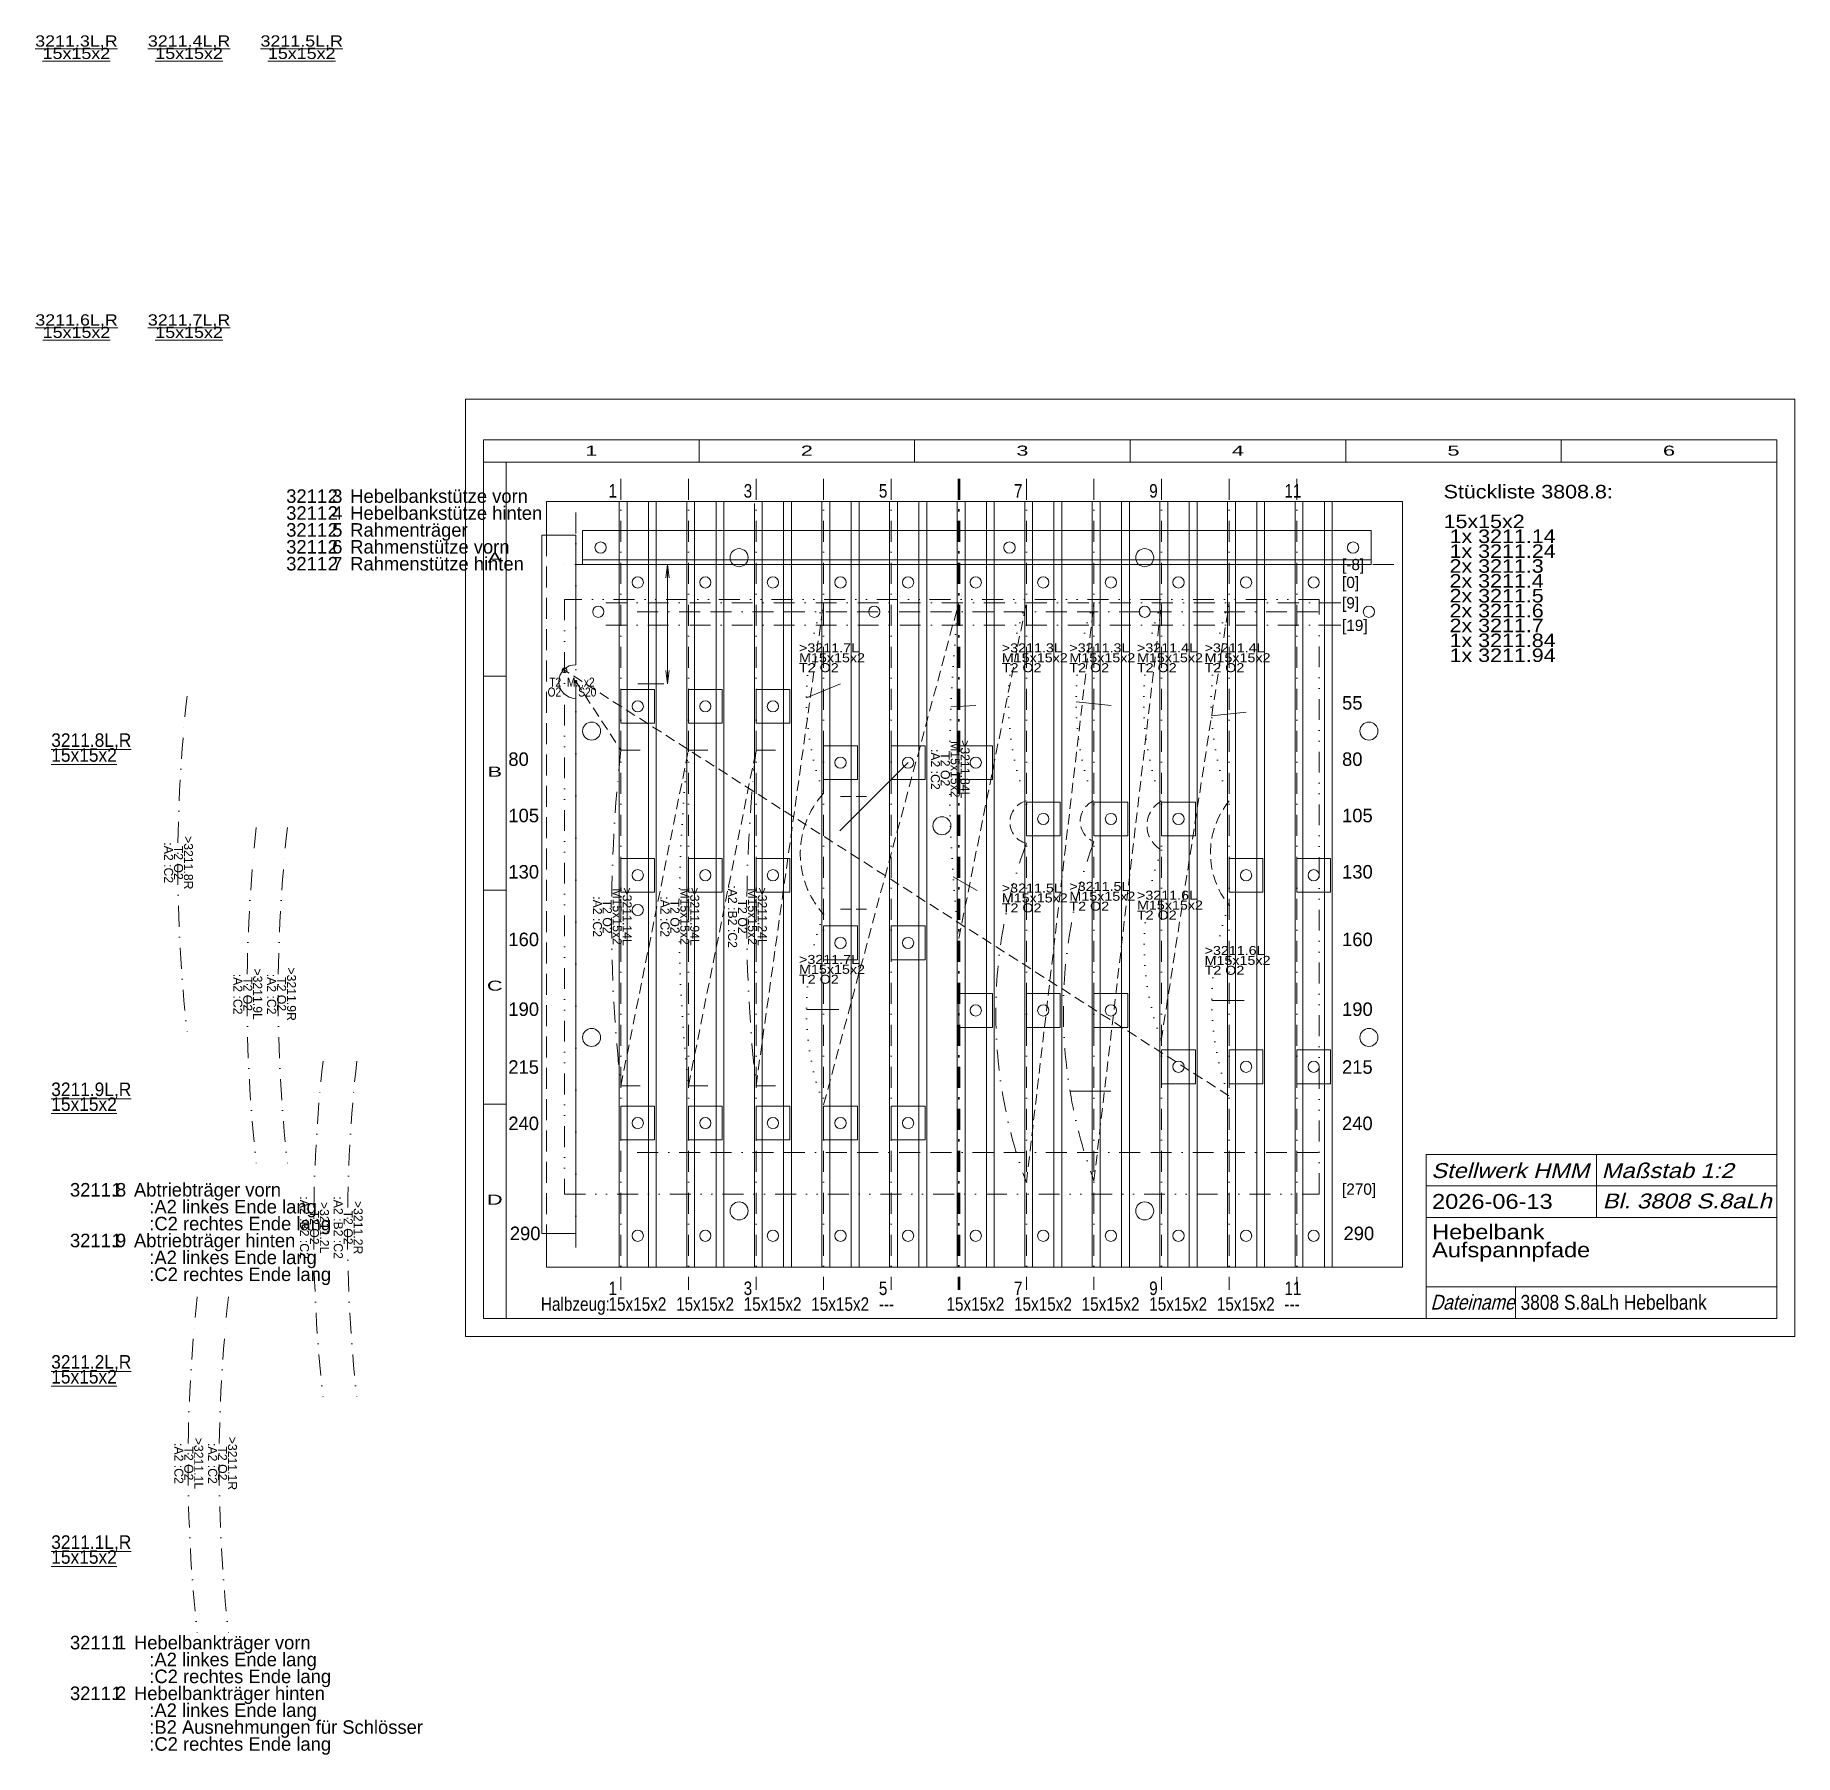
# Model space of a CAD drawing. Extents: x -189 to 592, y -184 to 580.
import ezdxf
from ezdxf.enums import TextEntityAlignment as Align

# ---------------------------------------------------------------- set-up
doc = ezdxf.new("R2010")
doc.units = 0
doc.header["$LTSCALE"] = 18.547734
for name, pattern in [('BORDER', [1.75, 0.5, -0.25, 0.5, -0.25, 0, -0.25]), ('DASHDOT', [1, 0.5, -0.25, 0, -0.25]), ('DASHED', [0.75, 0.5, -0.25]), ('DIVIDE', [1.25, 0.5, -0.25, 0, -0.25, 0, -0.25]), ('DOT', [0.25, 0, -0.25]), ('HIDDEN', [0.375, 0.25, -0.125]), ('PHANTOM', [2.5, 1.25, -0.25, 0.25, -0.25, 0.25, -0.25])]:
    doc.linetypes.add(name, pattern=pattern)
for name, color, linetype, lineweight in [('3211___ HEBELBANK JE', 230, 'CONTINUOUS', 13), ('3808_8L', 11, 'CONTINUOUS', 13), ('3808___ AUFSPANNPFADE AUSWEICHWALDE', 230, 'CONTINUOUS', 13), ('BEMASSUNG', 7, 'CONTINUOUS', 0), ('BESCHRIFTUNG', 7, 'CONTINUOUS', 0), ('KONSTRUKTION', 7, 'CONTINUOUS', 0), ('MASSGRENZEN', 172, 'CONTINUOUS', 0), ('MASSLINIEN', 172, 'CONTINUOUS', 0), ('MASSTEXTE', 212, 'CONTINUOUS', 0), ('MITTELLINIEN', 5, 'DASHDOT', 0), ('PFADE', 30, 'CONTINUOUS', 13), ('STANDARD', 7, 'CONTINUOUS', 0)]:
    doc.layers.add(name, color=color, linetype=linetype, lineweight=lineweight)
doc.styles.add('Arial', font='arial.ttf')

# ---------------------------------------------------------------- blocks, each defined once
blk = doc.blocks.new('D401306880')
at = {"layer": 'MASSGRENZEN', "color": 172}
for p, q in [((91.67, 344.67), (90.89, 338.72)), ((91.67, 344.67), (92.45, 338.72)), ((91.67, 291.67), (90.89, 297.61)), ((91.67, 291.67), (92.45, 297.61))]:
    blk.add_line(p, q, dxfattribs=at)
at = {"layer": 'MASSLINIEN', "color": 172}
for p, q in [((404.04, 344.67), (87.67, 344.67)), ((91.67, 344.67), (91.67, 291.67)), ((78.45, 291.67), (87.67, 291.67))]:
    blk.add_line(p, q, dxfattribs=at)

msp = doc.modelspace()

# ---------------------------------------------------------------- linework, layer by layer
at = {"layer": '3211___ HEBELBANK JE', "linetype": 'DASHDOT'}
for centre in [(550.08, 211.69), (580.8, 153.37), (594.61, 153.37), (610.4, 49.72), (625.4, 49.72), (554.62, -54.97), (568.43, -54.97)]:
    msp.add_arc(centre, 675.76, 173.6705, 186.3295, dxfattribs=at)
at = {"layer": '3808_8L', "linetype": 'HIDDEN'}
for p, q in [((130.95, 113.27), (160.95, 327.67)), ((160.95, 104.85), (220.95, 327.67)), ((220.95, 178.67), (250.95, 327.67)), ((250.95, 70.35), (280.95, 327.67)), ((280.95, 71.1), (310.95, 327.67)), ((310.8, 133.37), (340.95, 327.67)), ((340.8, 108.83), (45.95, 297.67)), ((50.95, 292.67), (70.95, 262.27)), ((70.95, 113.27), (100.95, 262.27)), ((100.95, 113.27), (130.95, 262.27))]:
    msp.add_line(p, q, dxfattribs=at)
at = {"layer": '3808_8L', "linetype": 'PHANTOM'}
for p, q in [((153.31, 285.42), (168.45, 291.67)), ((217.42, 281.51), (228.52, 282.06)), ((272.99, 283.66), (288.52, 282.06)), ((333.15, 277.4), (348.52, 279.06)), ((70.95, 262.27), (79.56, 262.27)), ((100.95, 262.27), (109.56, 262.27)), ((130.95, 262.27), (139.56, 262.27)), ((218.48, 205.98), (229.07, 199.86)), ((333.24, 151.1), (347.64, 151.1)), ((153.31, 147.1), (167.69, 147.1)), ((70.95, 113.27), (79.56, 113.27)), ((100.95, 113.27), (109.56, 113.27)), ((130.95, 113.27), (139.56, 113.27)), ((270.3, 110.85), (288.45, 110.85))]:
    msp.add_line(p, q, dxfattribs=at)
for centre, radius in [((45.95, 297.67), 1), ((50.95, 292.67), 0.5)]:
    msp.add_circle(centre, radius, dxfattribs=at)
at = {"layer": '3808_8L', "linetype": 'DOT'}
for centre, radius, start, end in [((273.99, 285.42), 120.68, 159.50617, 200.49383), ((892.59, 253.17), 675.76, 173.6705, 186.3295), ((368.67, 283.66), 125.68, 159.50617, 200.49383), ((398.67, 283.66), 125.68, 159.50617, 200.49383), ((428.67, 283.66), 125.68, 159.50617, 200.49383), ((458.67, 283.66), 125.68, 159.50617, 200.49383), ((772.59, 187.77), 675.76, 173.6705, 186.3295), ((423.92, 175.43), 120.68, 159.40836, 200.39602), ((273.99, 147.1), 120.68, 159.50617, 200.49383), ((453.92, 150.89), 120.68, 159.40836, 200.39602)]:
    msp.add_arc(centre, radius, start, end, dxfattribs=at)
at = {"layer": '3808_8L', "linetype": 'DASHDOT'}
for centre, radius, start, end in [((742.59, 187.77), 675.76, 173.6705, 186.3295), ((802.59, 187.77), 675.76, 173.6705, 186.3295), ((452.28, 145.6), 214.93, 159.50617, 200.49383), ((482.28, 146.35), 214.93, 159.50617, 200.49383)]:
    msp.add_arc(centre, radius, start, end, dxfattribs=at)
at = {"layer": '3808_8L', "linetype": 'HIDDEN'}
for centre, radius, start, end in [((190.69, 216.26), 40.1, 137.86364, 222.13636), ((253.33, 230.26), 9.7, 104.22441, 255.77559), ((284.54, 230.63), 9.72, 111.70176, 248.29824), ((316.86, 228.77), 12.39, 118.47599, 241.52401), ((369.03, 216.5), 36.4, 140.4799, 219.5201)]:
    msp.add_arc(centre, radius, start, end, dxfattribs=at)
at = {"layer": '3808___ AUFSPANNPFADE AUSWEICHWALDE', "linetype": 'HIDDEN'}
for p, q in [((78.45, 291.67), (92.06, 291.67)), ((168.45, 241.67), (181.77, 241.67)), ((168.45, 191.67), (181.77, 191.67))]:
    msp.add_line(p, q, dxfattribs=at)
at = {"layer": '3808___ AUFSPANNPFADE AUSWEICHWALDE'}
msp.add_line((198.45, 256.67), (168.17, 226.39), dxfattribs=at)
at = {"layer": 'KONSTRUKTION', "color": 8}
for p, q in [((417.95, 372.67), (37.95, 372.67)), ((37.95, 372.67), (37.95, 357.67)), ((70.2, 372.67), (70.2, 32.67)), ((73.7, 372.67), (73.7, 32.67)), ((83.2, 372.67), (83.2, 32.67)), ((86.7, 372.67), (86.7, 32.67)), ((100.2, 372.67), (100.2, 32.67)), ((103.7, 372.67), (103.7, 32.67)), ((113.2, 372.67), (113.2, 32.67)), ((116.7, 372.67), (116.7, 32.67)), ((130.2, 371.67), (130.2, 32.67)), ((133.7, 372.67), (133.7, 32.67)), ((143.2, 372.67), (143.2, 32.67)), ((146.7, 372.67), (146.7, 32.67)), ((160.2, 372.67), (160.2, 32.67)), ((163.7, 372.67), (163.7, 32.67)), ((173.2, 372.67), (173.2, 32.67)), ((176.7, 372.67), (176.7, 32.67)), ((190.2, 372.67), (190.2, 32.67)), ((193.7, 372.67), (193.7, 32.67)), ((203.2, 372.67), (203.2, 32.67)), ((206.7, 372.67), (206.7, 32.67)), ((220.2, 372.67), (220.2, 32.67)), ((223.7, 372.67), (223.7, 32.67)), ((233.2, 372.67), (233.2, 32.67)), ((236.7, 372.67), (236.7, 32.67)), ((250.2, 372.67), (250.2, 32.67)), ((253.7, 372.67), (253.7, 32.67)), ((263.2, 372.67), (263.2, 32.67)), ((266.7, 372.67), (266.7, 32.67)), ((280.2, 372.67), (280.2, 32.67)), ((283.7, 372.67), (283.7, 32.67)), ((293.2, 372.67), (293.2, 32.67)), ((296.7, 372.67), (296.7, 32.67)), ((310.2, 372.67), (310.2, 32.67)), ((313.7, 372.67), (313.7, 32.67)), ((323.2, 372.67), (323.2, 32.67)), ((326.7, 372.67), (326.7, 32.67)), ((340.2, 372.67), (340.2, 32.67)), ((343.7, 372.67), (343.7, 32.67)), ((353.2, 372.67), (353.2, 32.67)), ((356.7, 372.67), (356.7, 32.67)), ((370.2, 372.67), (370.2, 32.67)), ((373.7, 372.67), (373.7, 32.67)), ((383.2, 372.67), (383.2, 32.67)), ((386.7, 372.67), (386.7, 32.67)), ((417.95, 32.67), (417.95, 372.67)), ((403.95, 359.67), (53.95, 359.67)), ((53.95, 344.67), (53.95, 359.67)), ((403.95, 344.67), (403.95, 359.67)), ((35.95, 357.67), (35.95, 47.67)), ((35.95, 357.67), (50.95, 357.67)), ((50.95, 357.67), (50.95, 300.17)), ((403.95, 346.67), (53.95, 346.67)), ((403.95, 344.67), (53.95, 344.67)), ((50.95, 285.17), (50.95, 47.67)), ((35.95, 47.67), (50.95, 47.67)), ((37.95, 47.67), (37.95, 32.67)), ((37.95, 32.67), (417.95, 32.67))]:
    msp.add_line(p, q, dxfattribs=at)
at = {"layer": 'KONSTRUKTION', "color": 8, "linetype": 'DASHED'}
msp.add_line((37.95, 357.67), (37.95, 47.67), dxfattribs=at)
at = {"layer": 'KONSTRUKTION', "color": 8, "linetype": 'BORDER'}
for p, q in [((380.5, 323.67), (75.5, 323.67)), ((380.5, 83.67), (75.5, 83.67))]:
    msp.add_line(p, q, dxfattribs=at)
at = {"layer": 'KONSTRUKTION', "color": 252}
for p, q in [((70.95, 289.17), (85.95, 289.17)), ((70.95, 274.17), (70.95, 289.17)), ((85.95, 289.17), (85.95, 274.17)), ((100.95, 274.17), (100.95, 289.17)), ((100.95, 289.17), (115.95, 289.17)), ((115.95, 289.17), (115.95, 274.17)), ((130.95, 274.17), (130.95, 289.17)), ((130.95, 289.17), (145.95, 289.17)), ((145.95, 289.17), (145.95, 274.17)), ((85.95, 274.17), (70.95, 274.17)), ((115.95, 274.17), (100.95, 274.17)), ((145.95, 274.17), (130.95, 274.17)), ((160.95, 249.17), (160.95, 264.17)), ((160.95, 264.17), (175.95, 264.17)), ((175.95, 264.17), (175.95, 249.17)), ((190.95, 249.17), (190.95, 264.17)), ((190.95, 264.17), (205.95, 264.17)), ((205.95, 264.17), (205.95, 249.17)), ((220.95, 264.17), (235.95, 264.17)), ((220.95, 249.17), (220.95, 264.17)), ((235.95, 264.17), (235.95, 249.17)), ((175.95, 249.17), (160.95, 249.17)), ((205.95, 249.17), (190.95, 249.17)), ((235.95, 249.17), (220.95, 249.17)), ((250.95, 224.17), (250.95, 239.17)), ((250.95, 239.17), (265.95, 239.17)), ((265.95, 239.17), (265.95, 224.17)), ((280.95, 224.17), (280.95, 239.17)), ((280.95, 239.17), (295.95, 239.17)), ((295.95, 239.17), (295.95, 224.17)), ((310.95, 239.17), (325.95, 239.17)), ((310.95, 224.17), (310.95, 239.17)), ((325.95, 239.17), (325.95, 224.17)), ((265.95, 224.17), (250.95, 224.17)), ((295.95, 224.17), (280.95, 224.17)), ((325.95, 224.17), (310.95, 224.17)), ((70.95, 199.17), (70.95, 214.17)), ((70.95, 214.17), (85.95, 214.17)), ((85.95, 214.17), (85.95, 199.17)), ((100.95, 199.17), (100.95, 214.17)), ((100.95, 214.17), (115.95, 214.17)), ((115.95, 214.17), (115.95, 199.17)), ((130.95, 214.17), (145.95, 214.17)), ((130.95, 199.17), (130.95, 214.17)), ((145.95, 214.17), (145.95, 199.17)), ((340.95, 199.17), (340.95, 214.17)), ((340.95, 214.17), (355.95, 214.17)), ((355.95, 214.17), (355.95, 199.17)), ((370.95, 199.17), (370.95, 214.17)), ((370.95, 214.17), (385.95, 214.17)), ((385.95, 214.17), (385.95, 199.17)), ((85.95, 199.17), (70.95, 199.17)), ((115.95, 199.17), (100.95, 199.17)), ((145.95, 199.17), (130.95, 199.17)), ((355.95, 199.17), (340.95, 199.17)), ((385.95, 199.17), (370.95, 199.17)), ((160.95, 169.17), (160.95, 184.17)), ((160.95, 184.17), (175.95, 184.17)), ((175.95, 184.17), (175.95, 169.17)), ((190.95, 169.17), (190.95, 184.17)), ((190.95, 184.17), (205.95, 184.17)), ((205.95, 184.17), (205.95, 169.17)), ((175.95, 169.17), (160.95, 169.17)), ((205.95, 169.17), (190.95, 169.17)), ((220.95, 139.17), (220.95, 154.17)), ((220.95, 154.17), (235.95, 154.17)), ((235.95, 154.17), (235.95, 139.17)), ((250.95, 139.17), (250.95, 154.17)), ((250.95, 154.17), (265.95, 154.17)), ((265.95, 154.17), (265.95, 139.17)), ((280.95, 154.17), (295.95, 154.17)), ((280.95, 139.17), (280.95, 154.17)), ((295.95, 154.17), (295.95, 139.17)), ((235.95, 139.17), (220.95, 139.17)), ((265.95, 139.17), (250.95, 139.17)), ((295.95, 139.17), (280.95, 139.17)), ((310.95, 114.17), (310.95, 129.17)), ((310.95, 129.17), (325.95, 129.17)), ((325.95, 129.17), (325.95, 114.17)), ((340.95, 114.17), (340.95, 129.17)), ((340.95, 129.17), (355.95, 129.17)), ((355.95, 129.17), (355.95, 114.17)), ((370.95, 129.17), (385.95, 129.17)), ((370.95, 114.17), (370.95, 129.17)), ((385.95, 129.17), (385.95, 114.17)), ((325.95, 114.17), (310.95, 114.17)), ((355.95, 114.17), (340.95, 114.17)), ((385.95, 114.17), (370.95, 114.17)), ((70.95, 89.17), (70.95, 104.17)), ((70.95, 104.17), (85.95, 104.17)), ((85.95, 104.17), (85.95, 89.17)), ((100.95, 89.17), (100.95, 104.17)), ((100.95, 104.17), (115.95, 104.17)), ((115.95, 104.17), (115.95, 89.17)), ((130.95, 104.17), (145.95, 104.17)), ((130.95, 89.17), (130.95, 104.17)), ((145.95, 104.17), (145.95, 89.17)), ((160.95, 89.17), (160.95, 104.17)), ((160.95, 104.17), (175.95, 104.17)), ((175.95, 104.17), (175.95, 89.17)), ((190.95, 89.17), (190.95, 104.17)), ((190.95, 104.17), (205.95, 104.17)), ((205.95, 104.17), (205.95, 89.17)), ((85.95, 89.17), (70.95, 89.17)), ((115.95, 89.17), (100.95, 89.17)), ((145.95, 89.17), (130.95, 89.17)), ((175.95, 89.17), (160.95, 89.17)), ((205.95, 89.17), (190.95, 89.17))]:
    msp.add_line(p, q, dxfattribs=at)
at = {"layer": 'KONSTRUKTION', "color": 8}
for centre, radius in [((61.95, 352.17), 2.5), ((123.45, 347.67), 4), ((243.45, 352.17), 2.5), ((303.45, 347.67), 4), ((395.95, 352.17), 2.5), ((78.45, 336.67), 2.5), ((78.45, 336.67), 2.5), ((108.45, 336.67), 2.5), ((108.45, 336.67), 2.5), ((138.45, 336.67), 2.5), ((138.45, 336.67), 2.5), ((168.45, 336.67), 2.5), ((168.45, 336.67), 2.5), ((198.45, 336.67), 2.5), ((198.45, 336.67), 2.5), ((228.45, 336.67), 2.5), ((228.45, 336.67), 2.5), ((258.45, 336.67), 2.5), ((258.45, 336.67), 2.5), ((288.45, 336.67), 2.5), ((288.45, 336.67), 2.5), ((318.45, 336.67), 2.5), ((318.45, 336.67), 2.5), ((348.45, 336.67), 2.5), ((348.45, 336.67), 2.5), ((378.45, 336.67), 2.5), ((378.45, 336.67), 2.5), ((60.95, 323.67), 2.5), ((183.45, 323.67), 2.5), ((303.45, 323.67), 2.5), ((402.95, 323.67), 2.5), ((78.45, 281.67), 2.5), ((78.45, 281.67), 2.5), ((108.45, 281.67), 2.5), ((108.45, 281.67), 2.5), ((138.45, 281.67), 2.5), ((138.45, 281.67), 2.5), ((57.97, 270.67), 4), ((402.95, 270.67), 4), ((168.45, 256.67), 2.5), ((168.45, 256.67), 2.5), ((198.45, 256.67), 2.5), ((198.45, 256.67), 2.5), ((228.45, 256.67), 2.5), ((228.45, 256.67), 2.5), ((213.45, 228.67), 4), ((258.45, 231.67), 2.5), ((258.45, 231.67), 2.5), ((288.45, 231.67), 2.5), ((288.45, 231.67), 2.5), ((318.45, 231.67), 2.5), ((318.45, 231.67), 2.5), ((78.45, 206.67), 2.5), ((78.45, 206.67), 2.5), ((108.45, 206.67), 2.5), ((108.45, 206.67), 2.5), ((138.45, 206.67), 2.5), ((138.45, 206.67), 2.5), ((348.45, 206.67), 2.5), ((348.45, 206.67), 2.5), ((378.45, 206.67), 2.5), ((378.45, 206.67), 2.5), ((78.45, 191.27), 2.5), ((168.45, 176.67), 2.5), ((168.45, 176.67), 2.5), ((198.45, 176.67), 2.5), ((198.45, 176.67), 2.5), ((228.45, 146.67), 2.5), ((228.45, 146.67), 2.5), ((258.45, 146.67), 2.5), ((258.45, 146.67), 2.5), ((288.45, 146.67), 2.5), ((288.45, 146.67), 2.5), ((57.97, 134.67), 4), ((402.95, 134.67), 4), ((318.45, 121.67), 2.5), ((318.45, 121.67), 2.5), ((348.45, 121.67), 2.5), ((348.45, 121.67), 2.5), ((378.45, 121.67), 2.5), ((378.45, 121.67), 2.5), ((78.45, 96.67), 2.5), ((78.45, 96.67), 2.5), ((108.45, 96.67), 2.5), ((108.45, 96.67), 2.5), ((138.45, 96.67), 2.5), ((138.45, 96.67), 2.5), ((168.45, 96.67), 2.5), ((168.45, 96.67), 2.5), ((198.45, 96.67), 2.5), ((198.45, 96.67), 2.5), ((123.45, 57.67), 4), ((303.45, 57.67), 4), ((78.45, 46.67), 2.5), ((78.45, 46.67), 2.5), ((108.45, 46.67), 2.5), ((108.45, 46.67), 2.5), ((138.45, 46.67), 2.5), ((138.45, 46.67), 2.5), ((168.45, 46.67), 2.5), ((168.45, 46.67), 2.5), ((198.45, 46.67), 2.5), ((198.45, 46.67), 2.5), ((228.45, 46.67), 2.5), ((228.45, 46.67), 2.5), ((258.45, 46.67), 2.5), ((258.45, 46.67), 2.5), ((288.45, 46.67), 2.5), ((288.45, 46.67), 2.5), ((318.45, 46.67), 2.5), ((318.45, 46.67), 2.5), ((348.45, 46.67), 2.5), ((348.45, 46.67), 2.5), ((378.45, 46.67), 2.5), ((378.45, 46.67), 2.5)]:
    msp.add_circle(centre, radius, dxfattribs=at)
msp.add_arc((50.95, 292.67), 7.5, 90, 270, dxfattribs=at)
at = {"layer": 'MITTELLINIEN'}
for p, q in [((70.95, 382.66), (70.95, 22.66)), ((100.95, 382.66), (100.95, 22.66)), ((130.95, 382.66), (130.95, 22.66)), ((160.95, 382.66), (160.95, 22.66)), ((190.95, 382.66), (190.95, 22.66)), ((250.95, 382.66), (250.95, 22.66)), ((280.95, 382.66), (280.95, 22.66)), ((310.95, 382.66), (310.95, 22.66)), ((340.95, 382.66), (340.95, 22.66)), ((370.95, 382.66), (370.95, 22.66)), ((50.95, 367.67), (50.95, 37.67)), ((414.04, 344.67), (43.89, 344.67)), ((390.5, 327.67), (60.95, 327.67)), ((390.5, 327.67), (65.5, 327.67)), ((390.5, 317.67), (60.95, 317.67)), ((390.5, 317.67), (65.5, 317.67))]:
    msp.add_line(p, q, dxfattribs=at)
at = {"layer": 'MITTELLINIEN', "color": 154, "lineweight": 50}
msp.add_line((220.95, 382.66), (220.95, 22.66), dxfattribs=at)
at = {"layer": 'PFADE', "linetype": 'DIVIDE', "lineweight": 20}
for p, q in [((380.95, 329.17), (45.95, 329.17)), ((45.95, 329.17), (45.95, 65.17)), ((380.95, 65.17), (380.95, 329.17)), ((45.95, 65.17), (380.95, 65.17))]:
    msp.add_line(p, q, dxfattribs=at)
at = {"layer": 'STANDARD'}
for p, q in [((592, 418), (2, 418)), ((2, 418), (2, 2)), ((592, 2), (592, 418)), ((584, 400), (10, 400)), ((10, 400), (10, 390)), ((105.67, 400), (105.67, 390)), ((201.33, 400), (201.33, 390)), ((297, 400), (297, 390)), ((392.67, 400), (392.67, 390)), ((488.33, 400), (488.33, 390)), ((584, 400), (584, 390)), ((10, 390), (10, 10)), ((20, 390), (10, 390)), ((20, 390), (20, 10)), ((584, 390), (20, 390)), ((584, 10), (584, 390)), ((10, 295), (20, 295)), ((10, 200), (20, 200)), ((10, 105), (20, 105)), ((10, 10), (20, 10)), ((20, 10), (584, 10)), ((2, 2), (592, 2))]:
    msp.add_line(p, q, dxfattribs=at)
at = {"layer": 'STANDARD', "lineweight": 0}
for p, q in [((428.44, 82.8), (583.83, 82.8)), ((428.44, 82.8), (428.44, 10)), ((504.04, 82.8), (504.04, 54.8)), ((428.44, 68.8), (583.83, 68.8)), ((428.44, 54.8), (583.83, 54.8)), ((428.44, 24), (583.83, 24)), ((468.04, 24), (468.04, 10))]:
    msp.add_line(p, q, dxfattribs=at)

# ---------------------------------------------------------------- block references
at = {"layer": 'BEMASSUNG'}
msp.add_blockref('D401306880', (0, 0), dxfattribs=at)

# ---------------------------------------------------------------- texts
at = {"layer": '3211___ HEBELBANK JE', "style": 'Arial'}
for s, insert, char_height, attachment_point, line_spacing_factor in [('\\W1.135103;\\L3211.3L,R\\P15x15x2', (-170.69, 574.24), 5, 5, 0.66), ('\\W1.135103;\\L3211.4L,R\\P15x15x2', (-120.69, 574.24), 5, 5, 0.66), ('\\W1.135103;\\L3211.5L,R\\P15x15x2', (-70.69, 574.24), 5, 5, 0.66), ('\\W1.135103;\\L3211.6L,R\\P15x15x2', (-170.64, 450.42), 5, 5, 0.66), ('\\W1.135103;\\L3211.7L,R\\P15x15x2', (-120.69, 450.42), 5, 5, 0.66), ('\\W0.972809;3211.3\\P3211.4\\P3211.5\\P3211.6\\P3211.7\\P', (-77.57, 377.99), 6, 1, 0.75), ('\\W0.972828;2\\P2\\P2\\P2\\P2', (-59.15, 377.99), 6, 1, 0.75), ('\\W0.972778;Hebelbankstütze vorn\\PHebelbankstütze hinten\\PRahmenträger\\PRahmenstütze vorn\\PRahmenstütze hinten\\P', (-49.15, 377.99), 6, 1, 0.75), ('\\W0.918846;\\L3211.8L,R\\P15x15x2', (-181.86, 256.99), 6, 7, 0.66), ('\\W0.918846;\\L3211.9L,R\\P15x15x2', (-181.86, 101.99), 6, 7, 0.66), ('\\W0.972792;Abtriebträger vorn\\P   :A2 linkes Ende lang\\P   :C2 rechtes Ende lang\\PAbtriebträger hinten\\P   :A2 linkes Ende lang\\P   :C2 rechtes Ende lang\\P', (-145.13, 70.07), 6, 1, 0.75), ('\\W0.972809;3211.8\\P\\P\\P3211.9\\P\\P\\P', (-173.55, 70.07), 6, 1, 0.75), ('\\W0.972829;1\\P\\P\\P1', (-155.13, 70.07), 6, 1, 0.75), ('\\W0.918846;\\L3211.2L,R\\P15x15x2', (-181.86, -19.01), 6, 7, 0.66), ('\\W0.918846;\\L3211.1L,R\\P15x15x2', (-181.86, -99.01), 6, 7, 0.66), ('\\W0.972809;3211.1\\P\\P\\P3211.2\\P\\P\\P', (-173.55, -130.93), 6, 1, 0.75), ('\\W0.972829;1\\P\\P\\P1', (-155.13, -130.93), 6, 1, 0.75), ('\\W0.972784;Hebelbankträger vorn\\P   :A2 linkes Ende lang\\P   :C2 rechtes Ende lang\\PHebelbankträger hinten\\P   :A2 linkes Ende lang\\P   :B2 Ausnehmungen für Schlösser\\P   :C2 rechtes Ende lang\\P', (-145.13, -130.93), 6, 1, 0.75)]:
    msp.add_mtext(s, dxfattribs=dict(at, insert=insert, char_height=char_height, attachment_point=attachment_point, line_spacing_factor=line_spacing_factor))
at = {"layer": '3211___ HEBELBANK JE', "char_height": 4, "attachment_point": 5, "rotation": 270, "line_spacing_factor": 0.66, "style": 'Arial'}
for s, insert in [('\\W0.972796;>3211.8R\\PT2 O2\\P:A2 :C2', (-125.39, 212.23)), ('\\W0.972806;>3211.9L\\PT2 O2\\P:A2 :C2', (-94.67, 153.91)), ('\\W0.972796;>3211.9R\\PT2 O2\\P:A2 :C2', (-79.67, 153.91)), ('\\W0.972806;>3211.2L\\PT2 O2\\P:A2 :B2 :C2', (-65.07, 50.27)), ('\\W0.972796;>3211.2R\\PT2 O2\\P:A2 :B2 :C2', (-50.07, 50.27)), ('\\W0.972806;>3211.1L\\PT2 O2\\P:A2 :C2', (-120.85, -54.42)), ('\\W0.972796;>3211.1R\\PT2 O2\\P:A2 :C2', (-105.85, -54.42))]:
    msp.add_mtext(s, dxfattribs=dict(at, insert=insert))
at = {"layer": '3808_8L', "char_height": 4, "attachment_point": 7, "line_spacing_factor": 0.66, "style": 'Arial'}
for s, insert in [('\\W1.135146;>3211.7L\\PM15x15x2\\PT2 O2', (150.04, 296.78)), ('\\W1.135146;>3211.3L\\PM15x15x2\\PT2 O2', (240.04, 296.78)), ('\\W1.135146;>3211.3L\\PM15x15x2\\PT2 O2', (270.04, 296.78)), ('\\W1.135146;>3211.4L\\PM15x15x2\\PT2 O2', (300.04, 296.78)), ('\\W1.135146;>3211.4L\\PM15x15x2\\PT2 O2', (330.04, 296.78)), ('\\W1.135145;>3211.5L\\PM15x15x2\\PT2 O2', (240.04, 190.16)), ('\\W1.135145;>3211.5L\\PM15x15x2\\PT2 O2', (270.04, 190.9)), ('\\W1.135146;>3211.6L\\PM15x15x2\\PT2 O2', (300.04, 186.98)), ('\\W1.135146;>3211.6L\\PM15x15x2\\PT2 O2', (330.04, 162.44)), ('\\W1.135146;>3211.7L\\PM15x15x2\\PT2 O2', (150.04, 158.47))]:
    msp.add_mtext(s, dxfattribs=dict(at, insert=insert))
at = {"layer": '3808_8L', "linetype": 'PHANTOM', "insert": (49.26, 290.19), "char_height": 4, "attachment_point": 5, "line_spacing_factor": 0.66, "style": 'Arial'}
msp.add_mtext('\\W0.810866;T2  M...x2\\PO2      S20\\P', dxfattribs=at)
at = {"layer": '3808_8L', "char_height": 4, "attachment_point": 5, "rotation": 270, "line_spacing_factor": 0.66, "style": 'Arial'}
for s, insert in [('\\W0.972809;>3211.84L\\PM15x15x2\\PT2 O2\\P:A2 :C2', (217.12, 253.71)), ('\\W0.972809;>3211.14L\\PM15x15x2\\PT2 O2\\P:A2 :C2', (67.12, 188.32)), ('\\W0.972809;>3211.94L\\PM15x15x2\\PT2 O2\\P:A2 :C2', (97.12, 188.32)), ('\\W0.972809;>3211.24L\\PM15x15x2\\PT2 O2\\P:A2 :B2 :C2', (127.12, 188.32))]:
    msp.add_mtext(s, dxfattribs=dict(at, insert=insert))
at = {"layer": 'BESCHRIFTUNG', "style": 'Arial'}
for s, height, width, p in [('1', 6, 0.810869, (65.46, 374.32)), ('3', 6, 0.810869, (125.46, 374.32)), ('5', 6, 0.810869, (185.46, 374.32)), ('7', 6, 0.810869, (245.46, 374.32)), ('9', 6, 0.810869, (305.46, 374.32)), ('11', 6, 0.810869, (365.46, 374.32)), ('[-8]', 5, 0.972709, (391.06, 342.12)), ('[0]', 5, 0.972719, (391.06, 334.2)), ('[9]', 5, 0.972719, (391.06, 325.12)), ('[19]', 5, 0.972755, (391.06, 315.12)), ('55', 6, 0.972828, (391.06, 280.22)), ('80', 6, 0.972828, (21.03, 255.22)), ('80', 6, 0.972828, (391.06, 255.22)), ('105', 6, 0.972828, (21.03, 230.22)), ('105', 6, 0.972828, (391.06, 230.22)), ('130', 6, 0.972828, (21.03, 205.22)), ('130', 6, 0.972828, (391.06, 205.22)), ('160', 6, 0.972828, (21.03, 175.22)), ('160', 6, 0.972828, (391.06, 175.22)), ('190', 6, 0.972828, (21.03, 144.23)), ('190', 6, 0.972828, (391.06, 144.23)), ('215', 6, 0.972828, (21, 118.56)), ('215', 6, 0.972828, (391.03, 118.56)), ('240', 6, 0.972828, (21, 93.55)), ('240', 6, 0.972828, (391.03, 93.55)), ('[270]', 5, 0.972773, (391.06, 64.86)), ('290', 6, 0.972828, (21.68, 44.71)), ('290', 6, 0.972828, (391.71, 44.71)), ('1', 6, 0.810869, (65.46, 20.34)), ('3', 6, 0.810869, (125.46, 20.34)), ('5', 6, 0.810869, (185.46, 20.34)), ('7', 6, 0.810869, (245.46, 20.34)), ('9', 6, 0.810869, (305.46, 20.34)), ('11', 6, 0.810869, (365.46, 20.34)), ('Halbzeug:', 6, 0.810868, (35.46, 13.34)), ('15x15x2', 6, 0.810868, (65.46, 13.34)), ('15x15x2', 6, 0.810868, (95.46, 13.34)), ('15x15x2', 6, 0.810868, (125.46, 13.34)), ('15x15x2', 6, 0.810868, (155.46, 13.34)), ('---', 6, 0.810862, (185.46, 13.34)), ('15x15x2', 6, 0.810868, (215.46, 13.34)), ('15x15x2', 6, 0.810868, (245.46, 13.34)), ('15x15x2', 6, 0.810868, (275.46, 13.34)), ('15x15x2', 6, 0.810868, (305.46, 13.34)), ('15x15x2', 6, 0.810868, (335.46, 13.34)), ('---', 6, 0.810862, (365.46, 13.34))]:
    msp.add_text(s, height=height, dxfattribs=dict(at, width=width)).set_placement(p)
at = {"layer": 'BESCHRIFTUNG', "style": 'Arial', "oblique": 15}
for s, width, p in [('Stellwerk HMM', 1.130136, (430.63, 78.88)), ('Maßstab 1:2', 1.143719, (506.23, 78.88)), ('Bl. 3808 S.8aLh', 1.143728, (506.67, 65.4)), ('Dateiname', 0.835372, (430.3, 20.45))]:
    msp.add_text(s, height=6.6, dxfattribs=dict(at, width=width)).set_placement(p, align=Align.TOP_LEFT)
at = {"layer": 'BESCHRIFTUNG', "style": 'Arial'}
for s, width, p in [('2026-06-13', 1.135138, (431, 65.2)), ('3808 S.8aLh Hebelbank', 0.835406, (470.27, 20.4))]:
    msp.add_text(s, height=6.6, dxfattribs=dict(at, width=width)).set_placement(p, align=Align.TOP_LEFT)
at = {"layer": 'BESCHRIFTUNG', "attachment_point": 1, "style": 'Arial'}
for s, insert, char_height, line_spacing_factor in [('\\W1.135063;Stückliste 3808.8:\\P\\P15x15x2\\P 1x 3211.14\\P 1x 3211.24\\P 2x 3211.3\\P 2x 3211.4\\P 2x 3211.5\\P 2x 3211.6\\P 2x 3211.7\\P 1x 3211.84\\P 1x 3211.94\\P', (436.13, 379.98), 6, 0.66), ('\\W1.130174;Hebelbank\\PAufspannpfade', (431.07, 51.7), 6.6, 0.727273)]:
    msp.add_mtext(s, dxfattribs=dict(at, insert=insert, char_height=char_height, line_spacing_factor=line_spacing_factor))
at = {"layer": 'STANDARD', "style": 'Arial'}
for s, width, p in [('1', 1.547923, (57.83, 392.95)), ('2', 1.547922, (153.5, 392.95)), ('3', 1.547923, (249.17, 392.95)), ('4', 1.547923, (344.83, 392.95)), ('5', 1.547922, (440.5, 392.95)), ('6', 1.547923, (536.17, 392.95)), ('A', 1.547987, (15, 345.45)), ('B', 1.547987, (15, 250.45)), ('C', 1.548103, (15, 155.45)), ('D', 1.548104, (15, 60.45))]:
    msp.add_text(s, height=4.46, dxfattribs=dict(at, width=width)).set_placement(p, align=Align.CENTER)

doc.saveas('drawing.dxf')
